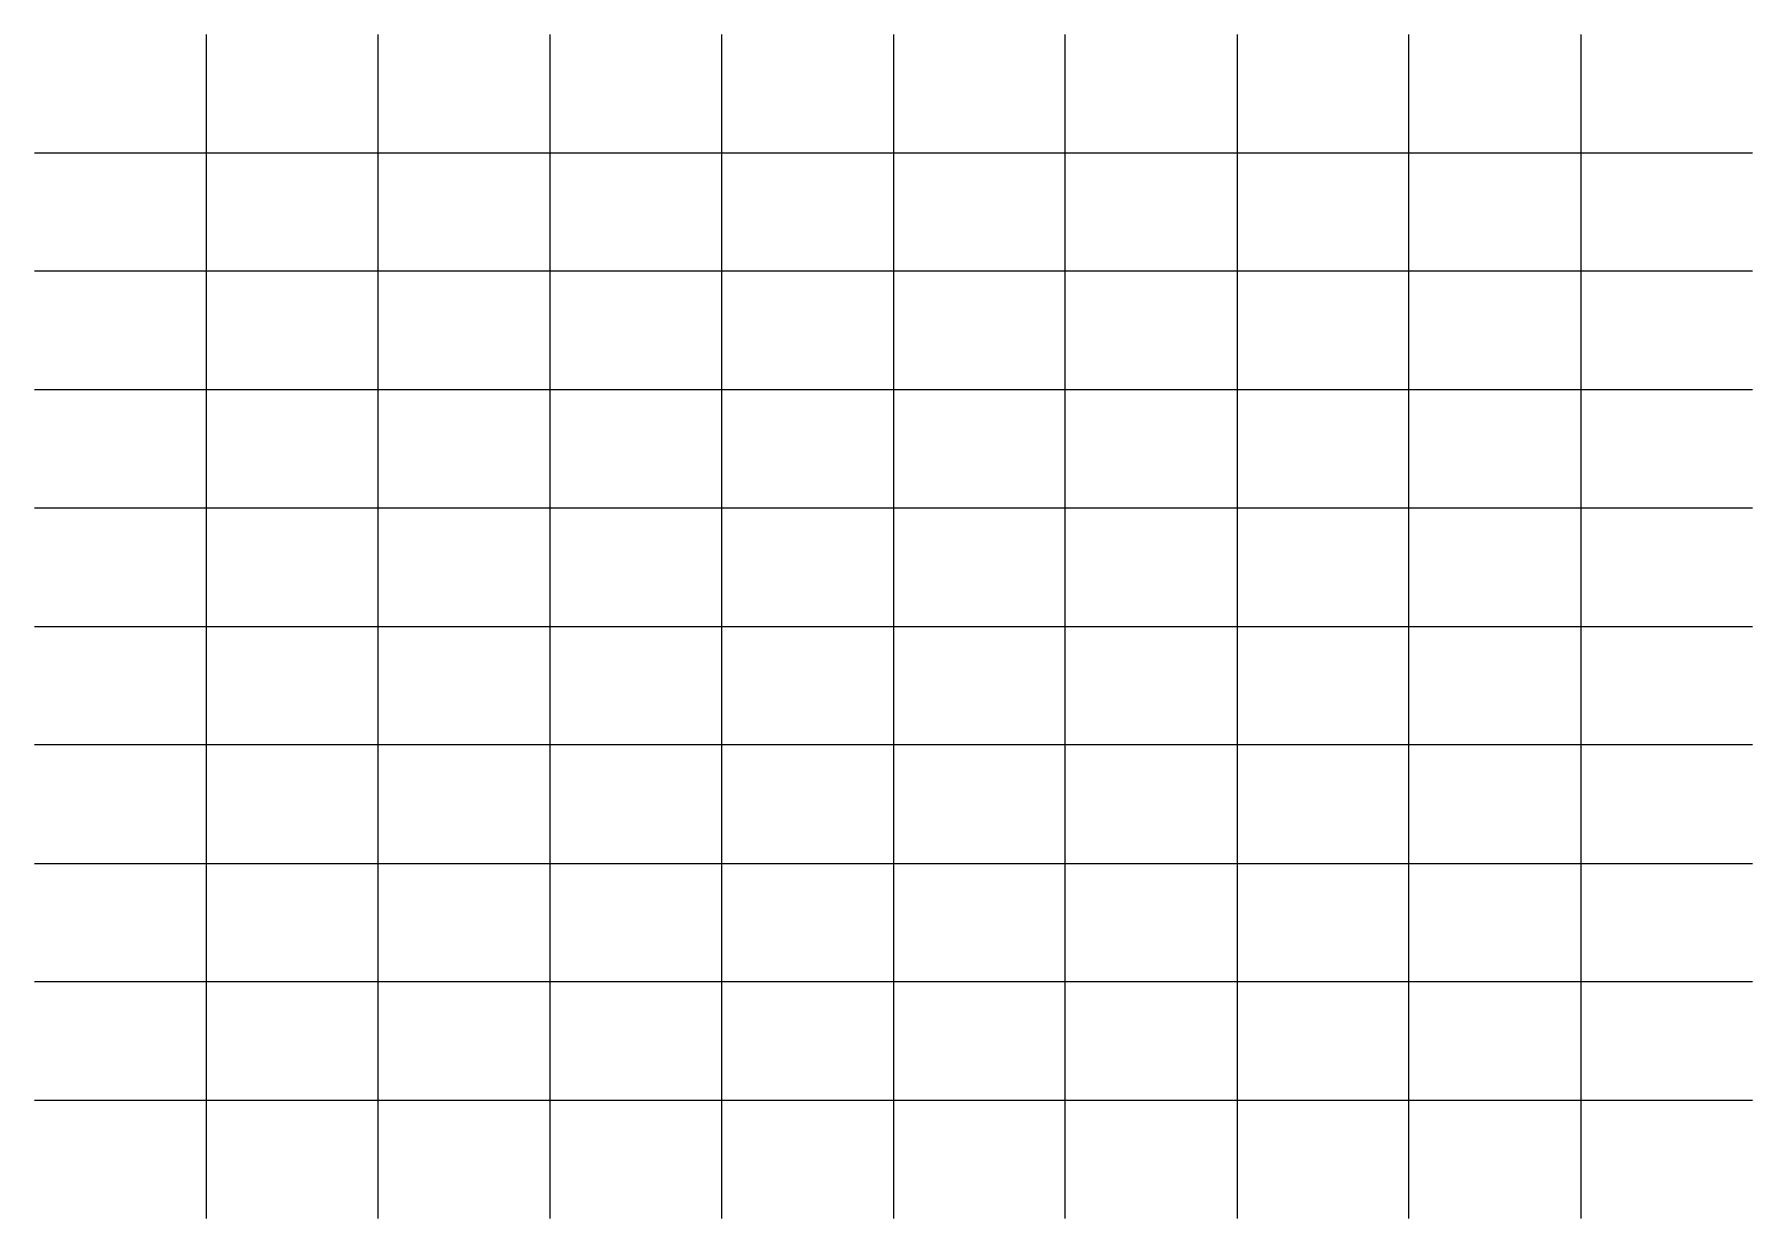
# Model space of a CAD drawing. Header units: millimetres. Extents: x 0 to 145, y -100 to 0.
import ezdxf

# ---------------------------------------------------------------- set-up
doc = ezdxf.new("R2010")
doc.units = ezdxf.units.MM
doc.header["$MEASUREMENT"] = 0
doc.layers.add('Ú²Ô 07', color=18, linetype='Continuous', true_color=0x000000)

msp = doc.modelspace()

# ---------------------------------------------------------------- linework, layer by layer
at = {"layer": 'Ú²Ô 07'}
for p, q in [((14.5, 0, 20), (14.5, -3.36, 20.6)), ((29, -3.38, 19.09), (29, 0, 18.84)), ((43.5, 0, 16.59), (43.5, -3.36, 16.61)), ((58, -3.33, 13.61), (58, 0, 13.72)), ((72.5, 0, 10.65), (72.5, -3.34, 10.53)), ((87, -3.37, 7.74), (87, 0, 7.79)), ((101.5, 0, 5.46), (101.5, -3.42, 5.52)), ((116, -3.45, 4.05), (116, 0, 3.87)), ((130.5, 0, 3.08), (130.5, -3.45, 3.36)), ((14.5, -3.36, 20.6), (14.5, -6.73, 21.11)), ((29, -6.76, 19.29), (29, -3.38, 19.09)), ((43.5, -3.36, 16.61), (43.5, -6.71, 16.59)), ((58, -6.67, 13.5), (58, -3.33, 13.61)), ((72.5, -3.34, 10.53), (72.5, -6.68, 10.43)), ((87, -6.75, 7.73), (87, -3.37, 7.74)), ((101.5, -3.42, 5.52), (101.5, -6.84, 5.65)), ((116, -6.89, 4.31), (116, -3.45, 4.05)), ((130.5, -3.45, 3.36), (130.5, -6.89, 3.72)), ((14.5, -6.73, 21.11), (14.5, -10.12, 21.53)), ((29, -10.14, 19.4), (29, -6.76, 19.29)), ((43.5, -6.71, 16.59), (43.5, -10.07, 16.52)), ((58, -10, 13.38), (58, -6.67, 13.5)), ((72.5, -6.68, 10.43), (72.5, -10.02, 10.36)), ((87, -10.12, 7.78), (87, -6.75, 7.73)), ((101.5, -6.84, 5.65), (101.5, -10.25, 5.85)), ((116, -10.33, 4.67), (116, -6.89, 4.31)), ((130.5, -6.89, 3.72), (130.5, -10.32, 4.19)), ((0, -10, 22.39), (4.88, -10, 22.24)), ((4.88, -10, 22.24), (9.76, -10, 21.96)), ((9.76, -10, 21.96), (14.62, -10, 21.5)), ((14.5, -10.12, 21.53), (14.5, -13.51, 21.84)), ((14.62, -10, 21.5), (19.47, -10, 20.91)), ((19.47, -10, 20.91), (24.3, -10, 20.19)), ((24.3, -10, 20.19), (29.12, -10, 19.38)), ((29, -13.53, 19.44), (29, -10.14, 19.4)), ((29.12, -10, 19.38), (33.92, -10, 18.48)), ((33.92, -10, 18.48), (38.71, -10, 17.53)), ((38.71, -10, 17.53), (43.49, -10, 16.53)), ((43.49, -10, 16.53), (48.27, -10, 15.5)), ((43.5, -10.07, 16.52), (43.5, -13.43, 16.41)), ((48.27, -10, 15.5), (53.04, -10, 14.46)), ((53.04, -10, 14.46), (57.81, -10, 13.42)), ((57.81, -10, 13.42), (62.59, -10, 12.39)), ((58, -13.34, 13.25), (58, -10, 13.38)), ((62.59, -10, 12.39), (67.37, -10, 11.39)), ((67.37, -10, 11.39), (72.16, -10, 10.43)), ((72.16, -10, 10.43), (76.96, -10, 9.51)), ((72.5, -10.02, 10.36), (72.5, -13.36, 10.31)), ((76.96, -10, 9.51), (81.76, -10, 8.64)), ((81.76, -10, 8.64), (86.58, -10, 7.84)), ((86.58, -10, 7.84), (91.41, -10, 7.11)), ((87, -13.5, 7.88), (87, -10.12, 7.78)), ((91.41, -10, 7.11), (96.25, -10, 6.45)), ((96.25, -10, 6.45), (101.1, -10, 5.88)), ((101.1, -10, 5.88), (105.96, -10, 5.39)), ((105.96, -10, 5.39), (110.83, -10, 4.98)), ((110.83, -10, 4.98), (115.7, -10, 4.65)), ((115.7, -10, 4.65), (120.58, -10, 4.41)), ((120.58, -10, 4.41), (125.46, -10, 4.24)), ((125.46, -10, 4.24), (130.35, -10, 4.14)), ((130.35, -10, 4.14), (135.23, -10, 4.12)), ((135.23, -10, 4.12), (140.12, -10, 4.15)), ((140.12, -10, 4.15), (145, -10, 4.24)), ((101.5, -10.25, 5.85), (101.5, -13.66, 6.15)), ((116, -13.75, 5.14), (116, -10.33, 4.67)), ((130.5, -10.32, 4.19), (130.5, -13.73, 4.76)), ((14.5, -13.51, 21.84), (14.5, -16.92, 22.05)), ((29, -16.92, 19.39), (29, -13.53, 19.44)), ((43.5, -13.43, 16.41), (43.5, -16.78, 16.25)), ((58, -16.67, 13.11), (58, -13.34, 13.25)), ((72.5, -13.36, 10.31), (72.5, -16.7, 10.3)), ((87, -16.87, 8.05), (87, -13.5, 7.88)), ((101.5, -13.66, 6.15), (101.5, -17.06, 6.52)), ((116, -17.16, 5.69), (116, -13.75, 5.14)), ((130.5, -13.73, 4.76), (130.5, -17.13, 5.42)), ((14.5, -16.92, 22.05), (14.5, -20.33, 22.15)), ((29, -20.3, 19.27), (29, -16.92, 19.39)), ((43.5, -16.78, 16.25), (43.5, -20.13, 16.06)), ((58, -20.01, 12.97), (58, -16.67, 13.11)), ((72.5, -16.7, 10.3), (72.5, -20.04, 10.31)), ((87, -20.23, 8.27), (87, -16.87, 8.05)), ((101.5, -17.06, 6.52), (101.5, -20.45, 6.97)), ((116, -20.56, 6.33), (116, -17.16, 5.69)), ((130.5, -17.13, 5.42), (130.5, -20.5, 6.17)), ((4.86, -20, 23.56), (0, -20, 24.08)), ((9.7, -20, 22.92), (4.86, -20, 23.56)), ((14.52, -20, 22.15), (9.7, -20, 22.92)), ((19.33, -20, 21.27), (14.52, -20, 22.15)), ((24.12, -20, 20.32), (19.33, -20, 21.27)), ((28.9, -20, 19.3), (24.12, -20, 20.32)), ((33.67, -20, 18.26), (28.9, -20, 19.3)), ((38.44, -20, 17.19), (33.67, -20, 18.26)), ((43.21, -20, 16.13), (38.44, -20, 17.19)), ((47.98, -20, 15.08), (43.21, -20, 16.13)), ((43.5, -20.13, 16.06), (43.5, -23.48, 15.81)), ((52.76, -20, 14.05), (47.98, -20, 15.08)), ((57.54, -20, 13.06), (52.76, -20, 14.05)), ((62.34, -20, 12.12), (57.54, -20, 13.06)), ((58, -23.34, 12.82), (58, -20.01, 12.97)), ((67.14, -20, 11.23), (62.34, -20, 12.12)), ((71.95, -20, 10.4), (67.14, -20, 11.23)), ((76.78, -20, 9.63), (71.95, -20, 10.4)), ((72.5, -20.04, 10.31), (72.5, -23.38, 10.35)), ((81.62, -20, 8.94), (76.78, -20, 9.63)), ((86.46, -20, 8.32), (81.62, -20, 8.94)), ((91.32, -20, 7.78), (86.46, -20, 8.32)), ((87, -23.6, 8.55), (87, -20.23, 8.27)), ((96.18, -20, 7.32), (91.32, -20, 7.78)), ((101.05, -20, 6.94), (96.18, -20, 7.32)), ((105.93, -20, 6.63), (101.05, -20, 6.94)), ((110.81, -20, 6.4), (105.93, -20, 6.63)), ((115.69, -20, 6.23), (110.81, -20, 6.4)), ((120.57, -20, 6.12), (115.69, -20, 6.23)), ((125.46, -20, 6.07), (120.57, -20, 6.12)), ((130.34, -20, 6.05), (125.46, -20, 6.07)), ((135.23, -20, 6.08), (130.34, -20, 6.05)), ((140.12, -20, 6.14), (135.23, -20, 6.08)), ((145, -20, 6.22), (140.12, -20, 6.14)), ((14.5, -20.33, 22.15), (14.5, -23.74, 22.15)), ((29, -23.68, 19.07), (29, -20.3, 19.27)), ((101.5, -20.45, 6.97), (101.5, -23.83, 7.49)), ((116, -23.94, 7.06), (116, -20.56, 6.33)), ((130.5, -20.5, 6.17), (130.5, -23.86, 7)), ((14.5, -23.74, 22.15), (14.5, -27.15, 22.03)), ((29, -27.06, 18.79), (29, -23.68, 19.07)), ((43.5, -23.48, 15.81), (43.5, -26.82, 15.53)), ((58, -26.67, 12.67), (58, -23.34, 12.82)), ((72.5, -23.38, 10.35), (72.5, -26.72, 10.42)), ((87, -26.95, 8.88), (87, -23.6, 8.55)), ((101.5, -23.83, 7.49), (101.5, -27.2, 8.09)), ((116, -27.3, 7.86), (116, -23.94, 7.06)), ((130.5, -23.86, 7), (130.5, -27.2, 7.91)), ((14.5, -27.15, 22.03), (14.5, -30.56, 21.81)), ((29, -30.43, 18.44), (29, -27.06, 18.79)), ((43.5, -26.82, 15.53), (43.5, -30.17, 15.21)), ((58, -30.01, 12.52), (58, -26.67, 12.67)), ((72.5, -26.72, 10.42), (72.5, -30.06, 10.52)), ((87, -30.31, 9.26), (87, -26.95, 8.88)), ((101.5, -27.2, 8.09), (101.5, -30.56, 8.75)), ((116, -30.64, 8.73), (116, -27.3, 7.86)), ((130.5, -27.2, 7.91), (130.5, -30.52, 8.88)), ((0, -30, 24.68), (4.81, -30, 23.83)), ((4.81, -30, 23.83), (9.6, -30, 22.9)), ((9.6, -30, 22.9), (14.38, -30, 21.88)), ((14.38, -30, 21.88), (19.14, -30, 20.8)), ((19.14, -30, 20.8), (23.89, -30, 19.69)), ((23.89, -30, 19.69), (28.65, -30, 18.57)), ((28.65, -30, 18.57), (33.4, -30, 17.46)), ((29, -33.79, 18.02), (29, -30.43, 18.44)), ((33.4, -30, 17.46), (38.16, -30, 16.38)), ((38.16, -30, 16.38), (42.94, -30, 15.34)), ((42.94, -30, 15.34), (47.72, -30, 14.37)), ((43.5, -30.17, 15.21), (43.5, -33.5, 14.85)), ((47.72, -30, 14.37), (52.52, -30, 13.46)), ((52.52, -30, 13.46), (57.33, -30, 12.63)), ((57.33, -30, 12.63), (62.15, -30, 11.88)), ((58, -33.34, 12.37), (58, -30.01, 12.52)), ((62.15, -30, 11.88), (66.99, -30, 11.2)), ((66.99, -30, 11.2), (71.83, -30, 10.6)), ((71.83, -30, 10.6), (76.69, -30, 10.07)), ((72.5, -30.06, 10.52), (72.5, -33.4, 10.65)), ((76.69, -30, 10.07), (81.55, -30, 9.63)), ((81.55, -30, 9.63), (86.42, -30, 9.26)), ((86.42, -30, 9.26), (91.3, -30, 8.98)), ((87, -33.65, 9.69), (87, -30.31, 9.26)), ((91.3, -30, 8.98), (96.18, -30, 8.78)), ((96.18, -30, 8.78), (101.06, -30, 8.64)), ((101.06, -30, 8.64), (105.94, -30, 8.57)), ((105.94, -30, 8.57), (110.82, -30, 8.54)), ((110.82, -30, 8.54), (115.7, -30, 8.56)), ((115.7, -30, 8.56), (120.59, -30, 8.6)), ((120.59, -30, 8.6), (125.47, -30, 8.66)), ((125.47, -30, 8.66), (130.35, -30, 8.72)), ((130.35, -30, 8.72), (135.23, -30, 8.79)), ((135.23, -30, 8.79), (140.12, -30, 8.84)), ((140.12, -30, 8.84), (145, -30, 8.88)), ((14.5, -30.56, 21.81), (14.5, -33.95, 21.49)), ((101.5, -30.56, 8.75), (101.5, -33.9, 9.46)), ((116, -33.97, 9.66), (116, -30.64, 8.73)), ((130.5, -30.52, 8.88), (130.5, -33.82, 9.91)), ((58, -36.67, 12.21), (58, -33.34, 12.37)), ((14.5, -33.95, 21.49), (14.5, -37.34, 21.07)), ((29, -37.14, 17.53), (29, -33.79, 18.02)), ((43.5, -33.5, 14.85), (43.5, -36.84, 14.45)), ((72.5, -33.4, 10.65), (72.5, -36.74, 10.81)), ((87, -36.99, 10.17), (87, -33.65, 9.69)), ((101.5, -33.9, 9.46), (101.5, -37.23, 10.24)), ((116, -37.28, 10.65), (116, -33.97, 9.66)), ((130.5, -33.82, 9.91), (130.5, -37.11, 10.99)), ((14.5, -37.34, 21.07), (14.5, -40.71, 20.56)), ((29, -40.48, 16.97), (29, -37.14, 17.53)), ((43.5, -36.84, 14.45), (43.5, -40.17, 14.03)), ((58, -40, 12.05), (58, -36.67, 12.21)), ((72.5, -36.74, 10.81), (72.5, -40.08, 10.99)), ((87, -40.33, 10.68), (87, -36.99, 10.17)), ((101.5, -37.23, 10.24), (101.5, -40.55, 11.05)), ((116, -40.57, 11.69), (116, -37.28, 10.65)), ((130.5, -37.11, 10.99), (130.5, -40.38, 12.11)), ((4.75, -40, 23.09), (0, -40, 24.19)), ((9.49, -40, 21.93), (4.75, -40, 23.09)), ((14.23, -40, 20.74), (9.49, -40, 21.93)), ((18.95, -40, 19.53), (14.23, -40, 20.74)), ((23.69, -40, 18.34), (18.95, -40, 19.53)), ((28.43, -40, 17.19), (23.69, -40, 18.34)), ((33.18, -40, 16.1), (28.43, -40, 17.19)), ((29, -43.81, 16.37), (29, -40.48, 16.97)), ((37.96, -40, 15.09), (33.18, -40, 16.1)), ((42.75, -40, 14.18), (37.96, -40, 15.09)), ((47.56, -40, 13.38), (42.75, -40, 14.18)), ((43.5, -40.17, 14.03), (43.5, -43.49, 13.57)), ((52.4, -40, 12.69), (47.56, -40, 13.38)), ((57.24, -40, 12.13), (52.4, -40, 12.69)), ((62.1, -40, 11.68), (57.24, -40, 12.13)), ((58, -43.34, 11.89), (58, -40, 12.05)), ((66.97, -40, 11.31), (62.1, -40, 11.68)), ((71.84, -40, 11.02), (66.97, -40, 11.31)), ((76.71, -40, 10.81), (71.84, -40, 11.02)), ((72.5, -40.08, 10.99), (72.5, -43.41, 11.2)), ((81.59, -40, 10.68), (76.71, -40, 10.81)), ((86.47, -40, 10.63), (81.59, -40, 10.68)), ((91.35, -40, 10.66), (86.47, -40, 10.63)), ((87, -43.66, 11.22), (87, -40.33, 10.68)), ((96.23, -40, 10.75), (91.35, -40, 10.66)), ((101.1, -40, 10.9), (96.23, -40, 10.75)), ((105.98, -40, 11.08), (101.1, -40, 10.9)), ((101.5, -40.55, 11.05), (101.5, -43.87, 11.91)), ((110.86, -40, 11.29), (105.98, -40, 11.08)), ((115.73, -40, 11.49), (110.86, -40, 11.29)), ((120.61, -40, 11.68), (115.73, -40, 11.49)), ((116, -43.86, 12.76), (116, -40.57, 11.69)), ((125.48, -40, 11.85), (120.61, -40, 11.68)), ((130.36, -40, 11.97), (125.48, -40, 11.85)), ((135.24, -40, 12.05), (130.36, -40, 11.97)), ((130.5, -40.38, 12.11), (130.5, -43.64, 13.26)), ((140.12, -40, 12.06), (135.24, -40, 12.05)), ((145, -40, 12.03), (140.12, -40, 12.06)), ((14.5, -40.71, 20.56), (14.5, -44.07, 19.96)), ((43.5, -43.49, 13.57), (43.5, -46.81, 13.08)), ((58, -46.67, 11.72), (58, -43.34, 11.89)), ((72.5, -43.41, 11.2), (72.5, -46.74, 11.42)), ((14.5, -44.07, 19.96), (14.5, -47.41, 19.28)), ((29, -47.13, 15.7), (29, -43.81, 16.37)), ((87, -46.99, 11.8), (87, -43.66, 11.22)), ((101.5, -43.87, 11.91), (101.5, -47.17, 12.81)), ((116, -47.13, 13.87), (116, -43.86, 12.76)), ((130.5, -43.64, 13.26), (130.5, -46.9, 14.44)), ((14.5, -47.41, 19.28), (14.5, -50.74, 18.53)), ((29, -50.44, 15), (29, -47.13, 15.7)), ((43.5, -46.81, 13.08), (43.5, -50.13, 12.56)), ((58, -50, 11.53), (58, -46.67, 11.72)), ((72.5, -46.74, 11.42), (72.5, -50.08, 11.65)), ((87, -50.31, 12.39), (87, -46.99, 11.8)), ((101.5, -47.17, 12.81), (101.5, -50.46, 13.73)), ((116, -50.4, 15), (116, -47.13, 13.87)), ((130.5, -46.9, 14.44), (130.5, -50.15, 15.63)), ((0, -50, 22.69), (4.71, -50, 21.4)), ((4.71, -50, 21.4), (9.41, -50, 20.1)), ((9.41, -50, 20.1), (14.12, -50, 18.81)), ((14.12, -50, 18.81), (18.83, -50, 17.55)), ((14.5, -50.74, 18.53), (14.5, -54.05, 17.72)), ((18.83, -50, 17.55), (23.56, -50, 16.35)), ((23.56, -50, 16.35), (28.31, -50, 15.25)), ((28.31, -50, 15.25), (33.09, -50, 14.25)), ((29, -53.75, 14.25), (29, -50.44, 15)), ((33.09, -50, 14.25), (37.9, -50, 13.39)), ((37.9, -50, 13.39), (42.72, -50, 12.68)), ((42.72, -50, 12.68), (47.57, -50, 12.14)), ((43.5, -50.13, 12.56), (43.5, -53.45, 12.03)), ((47.57, -50, 12.14), (52.44, -50, 11.76)), ((52.44, -50, 11.76), (57.31, -50, 11.55)), ((57.31, -50, 11.55), (62.19, -50, 11.5)), ((58, -53.33, 11.33), (58, -50, 11.53)), ((62.19, -50, 11.5), (67.07, -50, 11.54)), ((67.07, -50, 11.54), (71.95, -50, 11.63)), ((71.95, -50, 11.63), (76.83, -50, 11.77)), ((72.5, -50.08, 11.65), (72.5, -53.41, 11.85)), ((76.83, -50, 11.77), (81.7, -50, 11.99)), ((81.7, -50, 11.99), (86.57, -50, 12.3)), ((86.57, -50, 12.3), (91.44, -50, 12.69)), ((87, -53.63, 13), (87, -50.31, 12.39)), ((91.44, -50, 12.69), (96.3, -50, 13.11)), ((96.3, -50, 13.11), (101.16, -50, 13.57)), ((101.16, -50, 13.57), (106.02, -50, 14.02)), ((101.5, -50.46, 13.73), (101.5, -53.75, 14.67)), ((106.02, -50, 14.02), (110.88, -50, 14.45)), ((110.88, -50, 14.45), (115.74, -50, 14.84)), ((115.74, -50, 14.84), (120.61, -50, 15.17)), ((116, -53.66, 16.14), (116, -50.4, 15)), ((120.61, -50, 15.17), (125.49, -50, 15.42)), ((125.49, -50, 15.42), (130.36, -50, 15.57)), ((130.36, -50, 15.57), (135.24, -50, 15.62)), ((130.5, -50.15, 15.63), (130.5, -53.39, 16.83)), ((135.24, -50, 15.62), (140.12, -50, 15.56)), ((140.12, -50, 15.56), (145, -50, 15.41)), ((43.5, -53.45, 12.03), (43.5, -56.76, 11.48)), ((58, -56.66, 11.11), (58, -53.33, 11.33)), ((72.5, -53.41, 11.85), (72.5, -56.75, 12.04)), ((87, -56.94, 13.63), (87, -53.63, 13)), ((130.5, -53.39, 16.83), (130.5, -56.64, 18.03)), ((14.5, -54.05, 17.72), (14.5, -57.35, 16.85)), ((29, -57.04, 13.48), (29, -53.75, 14.25)), ((101.5, -53.75, 14.67), (101.5, -57.03, 15.63)), ((116, -56.91, 17.3), (116, -53.66, 16.14)), ((14.5, -57.35, 16.85), (14.5, -60.64, 15.94)), ((29, -60.34, 12.67), (29, -57.04, 13.48)), ((43.5, -56.76, 11.48), (43.5, -60.07, 10.93)), ((58, -59.99, 10.89), (58, -56.66, 11.11)), ((72.5, -56.75, 12.04), (72.5, -60.09, 12.22)), ((87, -60.26, 14.26), (87, -56.94, 13.63)), ((101.5, -57.03, 15.63), (101.5, -60.31, 16.6)), ((116, -60.17, 18.45), (116, -56.91, 17.3)), ((130.5, -56.64, 18.03), (130.5, -59.89, 19.21)), ((4.68, -60, 18.94), (0, -60, 20.35)), ((9.37, -60, 17.56), (4.68, -60, 18.94)), ((14.08, -60, 16.24), (9.37, -60, 17.56)), ((18.81, -60, 14.99), (14.08, -60, 16.24)), ((14.5, -60.64, 15.94), (14.5, -63.92, 14.99)), ((23.56, -60, 13.86), (18.81, -60, 14.99)), ((28.35, -60, 12.88), (23.56, -60, 13.86)), ((33.17, -60, 12.06), (28.35, -60, 12.88)), ((29, -63.62, 11.86), (29, -60.34, 12.67)), ((38.02, -60, 11.42), (33.17, -60, 12.06)), ((42.89, -60, 10.98), (38.02, -60, 11.42)), ((47.77, -60, 10.74), (42.89, -60, 10.98)), ((43.5, -60.07, 10.93), (43.5, -63.38, 10.37)), ((52.66, -60, 10.71), (47.77, -60, 10.74)), ((57.55, -60, 10.87), (52.66, -60, 10.71)), ((62.42, -60, 11.19), (57.55, -60, 10.87)), ((58, -63.32, 10.68), (58, -59.99, 10.89)), ((67.29, -60, 11.64), (62.42, -60, 11.19)), ((72.15, -60, 12.17), (67.29, -60, 11.64)), ((77, -60, 12.77), (72.15, -60, 12.17)), ((72.5, -60.09, 12.22), (72.5, -63.42, 12.42)), ((81.85, -60, 13.44), (77, -60, 12.77)), ((86.68, -60, 14.16), (81.85, -60, 13.44)), ((91.51, -60, 14.93), (86.68, -60, 14.16)), ((87, -63.57, 14.91), (87, -60.26, 14.26)), ((96.34, -60, 15.7), (91.51, -60, 14.93)), ((101.17, -60, 16.45), (96.34, -60, 15.7)), ((106.01, -60, 17.17), (101.17, -60, 16.45)), ((101.5, -60.31, 16.6), (101.5, -63.59, 17.57)), ((110.85, -60, 17.81), (106.01, -60, 17.17)), ((115.71, -60, 18.37), (110.85, -60, 17.81)), ((120.58, -60, 18.8), (115.71, -60, 18.37)), ((116, -63.42, 19.61), (116, -60.17, 18.45)), ((125.46, -60, 19.1), (120.58, -60, 18.8)), ((130.35, -60, 19.25), (125.46, -60, 19.1)), ((135.24, -60, 19.23), (130.35, -60, 19.25)), ((130.5, -59.89, 19.21), (130.5, -63.14, 20.38)), ((140.12, -60, 19.04), (135.24, -60, 19.23)), ((145, -60, 18.73), (140.12, -60, 19.04)), ((29, -66.91, 11.03), (29, -63.62, 11.86)), ((43.5, -63.38, 10.37), (43.5, -66.69, 9.81)), ((58, -66.65, 10.48), (58, -63.32, 10.68)), ((72.5, -63.42, 12.42), (72.5, -66.75, 12.64)), ((87, -66.88, 15.56), (87, -63.57, 14.91)), ((101.5, -63.59, 17.57), (101.5, -66.87, 18.54)), ((116, -66.69, 20.74), (116, -63.42, 19.61)), ((130.5, -63.14, 20.38), (130.5, -66.41, 21.52)), ((14.5, -63.92, 14.99), (14.5, -67.19, 14.02)), ((43.5, -66.69, 9.81), (43.5, -70, 9.26)), ((58, -69.98, 10.31), (58, -66.65, 10.48)), ((116, -69.96, 21.86), (116, -66.69, 20.74)), ((130.5, -66.41, 21.52), (130.5, -69.69, 22.63)), ((14.5, -67.19, 14.02), (14.5, -70.45, 13.03)), ((29, -70.19, 10.2), (29, -66.91, 11.03)), ((72.5, -66.75, 12.64), (72.5, -70.09, 12.88)), ((87, -70.19, 16.22), (87, -66.88, 15.56)), ((101.5, -66.87, 18.54), (101.5, -70.15, 19.51)), ((0, -70, 17.4), (4.69, -70, 15.95)), ((4.69, -70, 15.95), (9.39, -70, 14.56)), ((9.39, -70, 14.56), (14.13, -70, 13.26)), ((14.13, -70, 13.26), (18.9, -70, 12.1)), ((14.5, -70.45, 13.03), (14.5, -73.72, 12.02)), ((18.9, -70, 12.1), (23.71, -70, 11.11)), ((23.71, -70, 11.11), (28.55, -70, 10.31)), ((28.55, -70, 10.31), (33.42, -70, 9.73)), ((29, -73.47, 9.37), (29, -70.19, 10.2)), ((33.42, -70, 9.73), (38.32, -70, 9.37)), ((38.32, -70, 9.37), (43.22, -70, 9.26)), ((43.22, -70, 9.26), (48.13, -70, 9.39)), ((43.5, -70, 9.26), (43.5, -73.32, 8.74)), ((48.13, -70, 9.39), (53.02, -70, 9.74)), ((53.02, -70, 9.74), (57.9, -70, 10.29)), ((57.9, -70, 10.29), (62.76, -70, 11.02)), ((58, -73.32, 10.15), (58, -69.98, 10.31)), ((62.76, -70, 11.02), (67.59, -70, 11.88)), ((67.59, -70, 11.88), (72.4, -70, 12.85)), ((72.4, -70, 12.85), (77.19, -70, 13.9)), ((72.5, -70.09, 12.88), (72.5, -73.42, 13.15)), ((77.19, -70, 13.9), (81.98, -70, 15)), ((81.98, -70, 15), (86.76, -70, 16.13)), ((86.76, -70, 16.13), (91.53, -70, 17.25)), ((87, -73.5, 16.89), (87, -70.19, 16.22)), ((91.53, -70, 17.25), (96.32, -70, 18.35)), ((96.32, -70, 18.35), (101.12, -70, 19.38)), ((101.12, -70, 19.38), (105.93, -70, 20.33)), ((101.5, -70.15, 19.51), (101.5, -73.44, 20.46)), ((105.93, -70, 20.33), (110.77, -70, 21.15)), ((110.77, -70, 21.15), (115.63, -70, 21.83)), ((115.63, -70, 21.83), (120.51, -70, 22.33)), ((116, -73.24, 22.95), (116, -69.96, 21.86)), ((120.51, -70, 22.33), (125.41, -70, 22.64)), ((125.41, -70, 22.64), (130.32, -70, 22.73)), ((130.32, -70, 22.73), (135.23, -70, 22.6)), ((130.5, -69.69, 22.63), (130.5, -72.98, 23.69)), ((135.23, -70, 22.6), (140.12, -70, 22.23)), ((140.12, -70, 22.23), (145, -70, 21.7)), ((14.5, -73.72, 12.02), (14.5, -76.98, 11.02)), ((29, -76.76, 8.56), (29, -73.47, 9.37)), ((43.5, -73.32, 8.74), (43.5, -76.64, 8.23)), ((58, -76.65, 10.03), (58, -73.32, 10.15)), ((72.5, -73.42, 13.15), (72.5, -76.75, 13.43)), ((87, -76.8, 17.56), (87, -73.5, 16.89)), ((101.5, -73.44, 20.46), (101.5, -76.73, 21.4)), ((116, -76.53, 24), (116, -73.24, 22.95)), ((130.5, -72.98, 23.69), (130.5, -76.29, 24.69)), ((29, -80.06, 7.78), (29, -76.76, 8.56)), ((43.5, -76.64, 8.23), (43.5, -79.96, 7.76)), ((58, -79.98, 9.93), (58, -76.65, 10.03)), ((72.5, -76.75, 13.43), (72.5, -80.07, 13.74)), ((87, -80.11, 18.22), (87, -76.8, 17.56)), ((101.5, -76.73, 21.4), (101.5, -80.03, 22.31)), ((116, -79.83, 25.01), (116, -76.53, 24)), ((130.5, -76.29, 24.69), (130.5, -79.62, 25.64)), ((14.5, -76.98, 11.02), (14.5, -80.24, 10.03)), ((130.5, -79.62, 25.64), (130.5, -82.97, 26.51)), ((4.72, -80, 12.7), (0, -80, 14.14)), ((9.47, -80, 11.35), (4.72, -80, 12.7)), ((14.26, -80, 10.15), (9.47, -80, 11.35)), ((19.09, -80, 9.14), (14.26, -80, 10.15)), ((14.5, -80.24, 10.03), (14.5, -83.51, 9.05)), ((23.96, -80, 8.35), (19.09, -80, 9.14)), ((28.87, -80, 7.8), (23.96, -80, 8.35)), ((33.8, -80, 7.52), (28.87, -80, 7.8)), ((29, -83.36, 7.02), (29, -80.06, 7.78)), ((38.73, -80, 7.5), (33.8, -80, 7.52)), ((43.66, -80, 7.76), (38.73, -80, 7.5)), ((43.5, -79.96, 7.76), (43.5, -83.29, 7.32)), ((48.57, -80, 8.28), (43.66, -80, 7.76)), ((53.45, -80, 9.04), (48.57, -80, 8.28)), ((58.29, -80, 10), (53.45, -80, 9.04)), ((58, -83.32, 9.87), (58, -79.98, 9.93)), ((63.09, -80, 11.13), (58.29, -80, 10)), ((67.86, -80, 12.4), (63.09, -80, 11.13)), ((72.61, -80, 13.77), (67.86, -80, 12.4)), ((72.5, -80.07, 13.74), (72.5, -83.4, 14.07)), ((77.33, -80, 15.2), (72.61, -80, 13.77)), ((82.04, -80, 16.66), (77.33, -80, 15.2)), ((86.76, -80, 18.13), (82.04, -80, 16.66)), ((91.48, -80, 19.56), (86.76, -80, 18.13)), ((87, -83.42, 18.89), (87, -80.11, 18.22)), ((96.23, -80, 20.92), (91.48, -80, 19.56)), ((101, -80, 22.18), (96.23, -80, 20.92)), ((105.81, -80, 23.3), (101, -80, 22.18)), ((101.5, -80.03, 22.31), (101.5, -83.33, 23.2)), ((110.65, -80, 24.26), (105.81, -80, 23.3)), ((115.53, -80, 25), (110.65, -80, 24.26)), ((120.44, -80, 25.51), (115.53, -80, 25)), ((116, -83.15, 25.97), (116, -79.83, 25.01)), ((125.37, -80, 25.77), (120.44, -80, 25.51)), ((130.3, -80, 25.75), (125.37, -80, 25.77)), ((135.23, -80, 25.44), (130.3, -80, 25.75)), ((140.13, -80, 24.84), (135.23, -80, 25.44)), ((145, -80, 24.05), (140.13, -80, 24.84)), ((14.5, -83.51, 9.05), (14.5, -86.78, 8.09)), ((29, -86.67, 6.29), (29, -83.36, 7.02)), ((43.5, -83.29, 7.32), (43.5, -86.62, 6.92)), ((58, -86.66, 9.85), (58, -83.32, 9.87)), ((72.5, -83.4, 14.07), (72.5, -86.72, 14.41)), ((87, -86.73, 19.54), (87, -83.42, 18.89)), ((101.5, -83.33, 23.2), (101.5, -86.64, 24.05)), ((116, -86.48, 26.87), (116, -83.15, 25.97)), ((130.5, -82.97, 26.51), (130.5, -86.34, 27.29)), ((14.5, -86.78, 8.09), (14.5, -90.07, 7.17)), ((29, -89.99, 5.62), (29, -86.67, 6.29)), ((43.5, -86.62, 6.92), (43.5, -89.96, 6.56)), ((58, -89.99, 9.86), (58, -86.66, 9.85)), ((72.5, -86.72, 14.41), (72.5, -90.04, 14.77)), ((87, -90.04, 20.19), (87, -86.73, 19.54)), ((101.5, -86.64, 24.05), (101.5, -89.97, 24.86)), ((116, -89.84, 27.7), (116, -86.48, 26.87)), ((130.5, -86.34, 27.29), (130.5, -89.73, 27.99)), ((116, -93.21, 28.46), (116, -89.84, 27.7)), ((130.5, -89.73, 27.99), (130.5, -93.13, 28.59)), ((0, -90, 10.85), (4.78, -90, 9.48)), ((4.78, -90, 9.48), (9.59, -90, 8.24)), ((9.59, -90, 8.24), (14.45, -90, 7.2)), ((14.45, -90, 7.2), (19.35, -90, 6.4)), ((14.5, -90.07, 7.17), (14.5, -93.37, 6.29)), ((19.35, -90, 6.4), (24.29, -90, 5.86)), ((24.29, -90, 5.86), (29.25, -90, 5.61)), ((29, -93.31, 4.99), (29, -89.99, 5.62)), ((29.25, -90, 5.61), (34.22, -90, 5.66)), ((34.22, -90, 5.66), (39.18, -90, 6.01)), ((39.18, -90, 6.01), (44.11, -90, 6.65)), ((43.5, -89.96, 6.56), (43.5, -93.3, 6.26)), ((44.11, -90, 6.65), (48.99, -90, 7.56)), ((48.99, -90, 7.56), (53.83, -90, 8.7)), ((53.83, -90, 8.7), (58.61, -90, 10.04)), ((58, -93.33, 9.9), (58, -89.99, 9.86)), ((58.61, -90, 10.04), (63.35, -90, 11.54)), ((63.35, -90, 11.54), (68.05, -90, 13.15)), ((68.05, -90, 13.15), (72.72, -90, 14.85)), ((72.5, -90.04, 14.77), (72.5, -93.36, 15.15)), ((72.72, -90, 14.85), (77.37, -90, 16.59)), ((77.37, -90, 16.59), (82.02, -90, 18.34)), ((82.02, -90, 18.34), (86.69, -90, 20.06)), ((86.69, -90, 20.06), (91.37, -90, 21.72)), ((87, -93.36, 20.81), (87, -90.04, 20.19)), ((91.37, -90, 21.72), (96.09, -90, 23.28)), ((96.09, -90, 23.28), (100.85, -90, 24.69)), ((100.85, -90, 24.69), (105.67, -90, 25.92)), ((101.5, -89.97, 24.86), (101.5, -93.3, 25.62)), ((105.67, -90, 25.92), (110.53, -90, 26.93)), ((110.53, -90, 26.93), (115.45, -90, 27.68)), ((115.45, -90, 27.68), (120.39, -90, 28.13)), ((120.39, -90, 28.13), (125.36, -90, 28.26)), ((125.36, -90, 28.26), (130.33, -90, 28.05)), ((130.33, -90, 28.05), (135.26, -90, 27.51)), ((135.26, -90, 27.51), (140.16, -90, 26.64)), ((140.16, -90, 26.64), (145, -90, 25.54)), ((14.5, -93.37, 6.29), (14.5, -96.68, 5.47)), ((29, -96.65, 4.42), (29, -93.31, 4.99)), ((43.5, -93.3, 6.26), (43.5, -96.65, 6.01)), ((58, -96.67, 9.99), (58, -93.33, 9.9)), ((72.5, -93.36, 15.15), (72.5, -96.68, 15.53)), ((87, -96.68, 21.42), (87, -93.36, 20.81)), ((101.5, -93.3, 25.62), (101.5, -96.64, 26.34)), ((116, -96.6, 29.14), (116, -93.21, 28.46)), ((130.5, -93.13, 28.59), (130.5, -96.56, 29.07)), ((14.5, -96.68, 5.47), (14.5, -100, 4.7)), ((29, -100, 3.91), (29, -96.65, 4.42)), ((43.5, -96.65, 6.01), (43.5, -100, 5.81)), ((58, -100, 10.11), (58, -96.67, 9.99)), ((72.5, -96.68, 15.53), (72.5, -100, 15.93)), ((87, -100, 22.01), (87, -96.68, 21.42)), ((101.5, -96.64, 26.34), (101.5, -100, 27)), ((116, -100, 29.73), (116, -96.6, 29.14)), ((130.5, -96.56, 29.07), (130.5, -100, 29.44))]:
    msp.add_line(p, q, dxfattribs=at)

doc.saveas('drawing.dxf')
